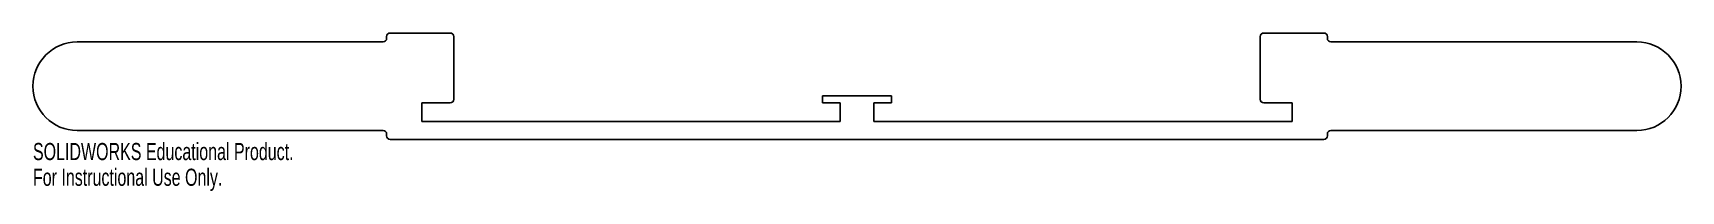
# Model space of a CAD drawing. Header units: millimetres. Extents: x -100 to 366, y -15 to 30.
import ezdxf

# ---------------------------------------------------------------- set-up
doc = ezdxf.new("R2010")
doc.units = ezdxf.units.MM
doc.styles.add('SLDTEXTSTYLE0', font='TXT', dxfattribs={"width": 0.7})

msp = doc.modelspace()

# ---------------------------------------------------------------- linework, layer by layer
at = {"color": 7, "linetype": 'Continuous', "lineweight": 25}
for p, q in [((0, 29), (0, 28.5)), ((18, 30), (1, 30)), ((19, 11.3), (19, 29)), ((247, 11.3), (247, 29)), ((248, 30), (265, 30)), ((266, 29), (266, 28.5)), ((-1, 27.5), (-87.5, 27.5)), ((267, 27.5), (353.5, 27.5)), ((10, 10.3), (18, 10.3)), ((10, 5), (10, 10.3)), ((123.25, 12.3), (123.25, 10.3)), ((142.75, 12.3), (123.25, 12.3)), ((123.25, 10.3), (128.25, 10.3)), ((128.25, 10.3), (128.25, 5)), ((142.75, 10.3), (137.75, 10.3)), ((137.75, 10.3), (137.75, 5)), ((142.75, 12.3), (142.75, 10.3)), ((256, 10.3), (248, 10.3)), ((256, 5), (256, 10.3)), ((128.25, 5), (10, 5)), ((137.75, 5), (256, 5)), ((-87.5, 2.5), (-1, 2.5)), ((0, 1.5), (0, 1)), ((1, 0), (265, 0)), ((266, 1.5), (266, 1)), ((353.5, 2.5), (267, 2.5))]:
    msp.add_line(p, q, dxfattribs=at)
for centre, radius, start, end in [((-1, 28.5), 1, 270, 0), ((1, 29), 1, 90, 180), ((18, 29), 1, 0, 90), ((248, 29), 1, 90, 180), ((265, 29), 1, 360, 90), ((267, 28.5), 1, 180, 270), ((-87.5, 15), 12.5, 90, 270), ((353.5, 15), 12.5, 270, 90), ((18, 11.3), 1, 270, 0), ((248, 11.3), 1, 180, 270), ((-1, 1.5), 1, 0, 90), ((1, 1), 1, 180, 270), ((265, 1), 1, 270, 0), ((267, 1.5), 1, 90, 180)]:
    msp.add_arc(centre, radius, start, end, dxfattribs=at)

# ---------------------------------------------------------------- texts
at = {"color": 7, "linetype": 'Continuous', "char_height": 4.8336, "attachment_point": 1, "style": 'SLDTEXTSTYLE0'}
for s, insert in [('SOLIDWORKS Educational Product.', (-100, -1.02)), ('For Instructional Use Only.', (-100, -8.27))]:
    msp.add_mtext(s, dxfattribs=dict(at, insert=insert))

doc.saveas('drawing.dxf')
